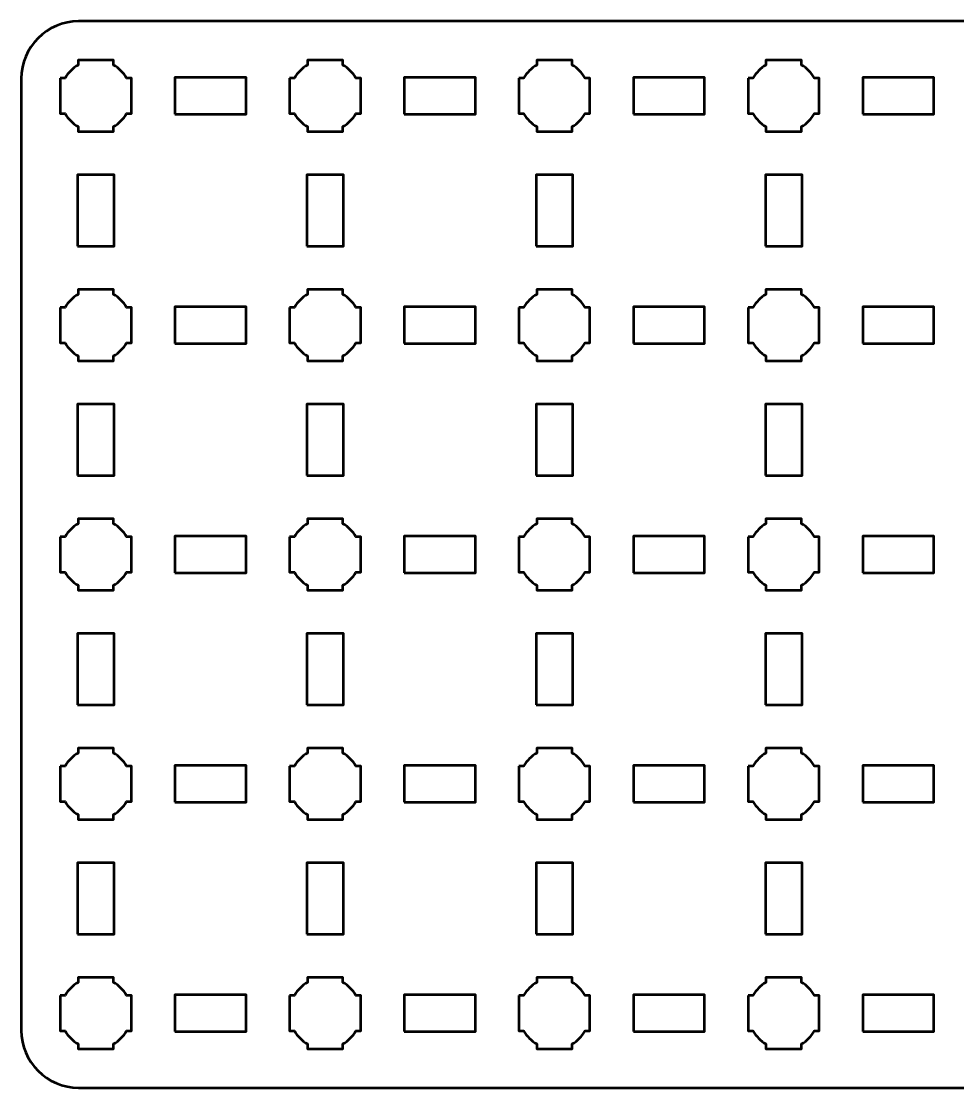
# Model space of a CAD drawing. Header units: centimetres. Extents: x -19.1 to -1.9, y -19.5 to -10.2.
# Drawn here: x -19.15 to -10.98, y -19.5 to -10.2 of the extents above; entities that cross this region are included whole.
import ezdxf

# ---------------------------------------------------------------- set-up
doc = ezdxf.new("R2010")
doc.units = ezdxf.units.CM
doc.header["$MEASUREMENT"] = 0
doc.layers.add('Layer 1', color=7, linetype='Continuous')

msp = doc.modelspace()

# ---------------------------------------------------------------- linework, layer by layer
at = {"layer": 'Layer 1', "color": 250, "lineweight": 53}
for points in [[(-17.81, -11.01), (-17.19, -11.01), (-17.19, -10.69), (-17.81, -10.69), (-17.81, -11.01)], [(-15.81, -11.01), (-15.19, -11.01), (-15.19, -10.69), (-15.81, -10.69), (-15.81, -11.01)], [(-13.81, -11.01), (-13.19, -11.01), (-13.19, -10.69), (-13.81, -10.69), (-13.81, -11.01)], [(-11.81, -11.01), (-11.19, -11.01), (-11.19, -10.69), (-11.81, -10.69), (-11.81, -11.01)], [(-18.66, -12.16), (-18.34, -12.16), (-18.34, -11.54), (-18.66, -11.54), (-18.66, -12.16)], [(-16.66, -12.16), (-16.34, -12.16), (-16.34, -11.54), (-16.66, -11.54), (-16.66, -12.16)], [(-14.66, -12.16), (-14.34, -12.16), (-14.34, -11.54), (-14.66, -11.54), (-14.66, -12.16)], [(-12.66, -12.16), (-12.34, -12.16), (-12.34, -11.54), (-12.66, -11.54), (-12.66, -12.16)], [(-17.81, -13.01), (-17.19, -13.01), (-17.19, -12.69), (-17.81, -12.69), (-17.81, -13.01)], [(-15.81, -13.01), (-15.19, -13.01), (-15.19, -12.69), (-15.81, -12.69), (-15.81, -13.01)], [(-13.81, -13.01), (-13.19, -13.01), (-13.19, -12.69), (-13.81, -12.69), (-13.81, -13.01)], [(-11.81, -13.01), (-11.19, -13.01), (-11.19, -12.69), (-11.81, -12.69), (-11.81, -13.01)], [(-18.66, -14.16), (-18.34, -14.16), (-18.34, -13.54), (-18.66, -13.54), (-18.66, -14.16)], [(-16.66, -14.16), (-16.34, -14.16), (-16.34, -13.54), (-16.66, -13.54), (-16.66, -14.16)], [(-14.66, -14.16), (-14.34, -14.16), (-14.34, -13.54), (-14.66, -13.54), (-14.66, -14.16)], [(-12.66, -14.16), (-12.34, -14.16), (-12.34, -13.54), (-12.66, -13.54), (-12.66, -14.16)], [(-17.81, -15.01), (-17.19, -15.01), (-17.19, -14.69), (-17.81, -14.69), (-17.81, -15.01)], [(-15.81, -15.01), (-15.19, -15.01), (-15.19, -14.69), (-15.81, -14.69), (-15.81, -15.01)], [(-13.81, -15.01), (-13.19, -15.01), (-13.19, -14.69), (-13.81, -14.69), (-13.81, -15.01)], [(-11.81, -15.01), (-11.19, -15.01), (-11.19, -14.69), (-11.81, -14.69), (-11.81, -15.01)], [(-18.66, -16.16), (-18.34, -16.16), (-18.34, -15.54), (-18.66, -15.54), (-18.66, -16.16)], [(-16.66, -16.16), (-16.34, -16.16), (-16.34, -15.54), (-16.66, -15.54), (-16.66, -16.16)], [(-14.66, -16.16), (-14.34, -16.16), (-14.34, -15.54), (-14.66, -15.54), (-14.66, -16.16)], [(-12.66, -16.16), (-12.34, -16.16), (-12.34, -15.54), (-12.66, -15.54), (-12.66, -16.16)], [(-17.81, -17.01), (-17.19, -17.01), (-17.19, -16.69), (-17.81, -16.69), (-17.81, -17.01)], [(-15.81, -17.01), (-15.19, -17.01), (-15.19, -16.69), (-15.81, -16.69), (-15.81, -17.01)], [(-13.81, -17.01), (-13.19, -17.01), (-13.19, -16.69), (-13.81, -16.69), (-13.81, -17.01)], [(-11.81, -17.01), (-11.19, -17.01), (-11.19, -16.69), (-11.81, -16.69), (-11.81, -17.01)], [(-18.66, -18.16), (-18.34, -18.16), (-18.34, -17.54), (-18.66, -17.54), (-18.66, -18.16)], [(-16.66, -18.16), (-16.34, -18.16), (-16.34, -17.54), (-16.66, -17.54), (-16.66, -18.16)], [(-14.66, -18.16), (-14.34, -18.16), (-14.34, -17.54), (-14.66, -17.54), (-14.66, -18.16)], [(-12.66, -18.16), (-12.34, -18.16), (-12.34, -17.54), (-12.66, -17.54), (-12.66, -18.16)], [(-17.81, -19.01), (-17.19, -19.01), (-17.19, -18.69), (-17.81, -18.69), (-17.81, -19.01)], [(-15.81, -19.01), (-15.19, -19.01), (-15.19, -18.69), (-15.81, -18.69), (-15.81, -19.01)], [(-13.81, -19.01), (-13.19, -19.01), (-13.19, -18.69), (-13.81, -18.69), (-13.81, -19.01)], [(-11.81, -19.01), (-11.19, -19.01), (-11.19, -18.69), (-11.81, -18.69), (-11.81, -19.01)]]:
    msp.add_lwpolyline(points, close=True, dxfattribs=at)
msp.add_open_spline([(-19.15, -19), (-19.15, -19), (-19.15, -10.7), (-19.15, -10.7), (-19.15, -10.7), (-19.15, -10.42391), (-18.92609, -10.2), (-18.65, -10.2), (-18.65, -10.2), (-18.65, -10.2), (-2.35, -10.2), (-2.35, -10.2), (-2.35, -10.2), (-2.07391, -10.2), (-1.85, -10.42391), (-1.85, -10.7), (-1.85, -10.7), (-1.85, -10.7), (-1.85, -19), (-1.85, -19), (-1.85, -19), (-1.85, -19.27609), (-2.07391, -19.5), (-2.35, -19.5), (-2.35, -19.5), (-2.35, -19.5), (-18.65, -19.5), (-18.65, -19.5), (-18.65, -19.5), (-18.92609, -19.5), (-19.15, -19.27609), (-19.15, -19)], degree=3, knots=[0, 0, 0, 0, 0.125, 0.125, 0.125, 0.125, 0.25, 0.25, 0.25, 0.25, 0.375, 0.375, 0.375, 0.375, 0.5, 0.5, 0.5, 0.5, 0.625, 0.625, 0.625, 0.625, 0.75, 0.75, 0.75, 0.75, 0.875, 0.875, 0.875, 0.875, 1, 1, 1, 1], dxfattribs=at)
at = {"layer": 'Layer 1', "lineweight": 53}
for points in [[(-18.81, -10.695), (-18.81, -10.695), (-18.76851, -10.695), (-18.76851, -10.695), (-18.76851, -10.695), (-18.74128, -10.64795), (-18.70205, -10.60872), (-18.655, -10.58149), (-18.655, -10.58149), (-18.655, -10.58149), (-18.655, -10.54), (-18.655, -10.54), (-18.655, -10.54), (-18.655, -10.54), (-18.5, -10.54), (-18.5, -10.54), (-18.5, -10.54), (-18.5, -10.54), (-18.345, -10.54), (-18.345, -10.54), (-18.345, -10.54), (-18.345, -10.54), (-18.345, -10.58149), (-18.345, -10.58149), (-18.345, -10.58149), (-18.29795, -10.60872), (-18.25872, -10.64795), (-18.23149, -10.695), (-18.23149, -10.695), (-18.23149, -10.695), (-18.19, -10.695), (-18.19, -10.695), (-18.19, -10.695), (-18.19, -10.695), (-18.19, -10.85), (-18.19, -10.85), (-18.19, -10.85), (-18.19, -10.85), (-18.19, -11.005), (-18.19, -11.005), (-18.19, -11.005), (-18.19, -11.005), (-18.23149, -11.005), (-18.23149, -11.005), (-18.23149, -11.005), (-18.25872, -11.05205), (-18.29795, -11.09128), (-18.345, -11.11851), (-18.345, -11.11851), (-18.345, -11.11851), (-18.345, -11.16), (-18.345, -11.16), (-18.345, -11.16), (-18.345, -11.16), (-18.5, -11.16), (-18.5, -11.16), (-18.5, -11.16), (-18.5, -11.16), (-18.655, -11.16), (-18.655, -11.16), (-18.655, -11.16), (-18.655, -11.16), (-18.655, -11.11851), (-18.655, -11.11851), (-18.655, -11.11851), (-18.70205, -11.09128), (-18.74128, -11.05205), (-18.76851, -11.005), (-18.76851, -11.005), (-18.76851, -11.005), (-18.81, -11.005), (-18.81, -11.005), (-18.81, -11.005), (-18.81, -11.005), (-18.81, -10.85), (-18.81, -10.85), (-18.81, -10.85), (-18.81, -10.85), (-18.81, -10.695), (-18.81, -10.695)], [(-16.81, -10.695), (-16.81, -10.695), (-16.76851, -10.695), (-16.76851, -10.695), (-16.76851, -10.695), (-16.74128, -10.64795), (-16.70205, -10.60872), (-16.655, -10.58149), (-16.655, -10.58149), (-16.655, -10.58149), (-16.655, -10.54), (-16.655, -10.54), (-16.655, -10.54), (-16.655, -10.54), (-16.5, -10.54), (-16.5, -10.54), (-16.5, -10.54), (-16.5, -10.54), (-16.345, -10.54), (-16.345, -10.54), (-16.345, -10.54), (-16.345, -10.54), (-16.345, -10.58149), (-16.345, -10.58149), (-16.345, -10.58149), (-16.29795, -10.60872), (-16.25872, -10.64795), (-16.23149, -10.695), (-16.23149, -10.695), (-16.23149, -10.695), (-16.19, -10.695), (-16.19, -10.695), (-16.19, -10.695), (-16.19, -10.695), (-16.19, -10.85), (-16.19, -10.85), (-16.19, -10.85), (-16.19, -10.85), (-16.19, -11.005), (-16.19, -11.005), (-16.19, -11.005), (-16.19, -11.005), (-16.23149, -11.005), (-16.23149, -11.005), (-16.23149, -11.005), (-16.25872, -11.05205), (-16.29795, -11.09128), (-16.345, -11.11851), (-16.345, -11.11851), (-16.345, -11.11851), (-16.345, -11.16), (-16.345, -11.16), (-16.345, -11.16), (-16.345, -11.16), (-16.5, -11.16), (-16.5, -11.16), (-16.5, -11.16), (-16.5, -11.16), (-16.655, -11.16), (-16.655, -11.16), (-16.655, -11.16), (-16.655, -11.16), (-16.655, -11.11851), (-16.655, -11.11851), (-16.655, -11.11851), (-16.70205, -11.09128), (-16.74128, -11.05205), (-16.76851, -11.005), (-16.76851, -11.005), (-16.76851, -11.005), (-16.81, -11.005), (-16.81, -11.005), (-16.81, -11.005), (-16.81, -11.005), (-16.81, -10.85), (-16.81, -10.85), (-16.81, -10.85), (-16.81, -10.85), (-16.81, -10.695), (-16.81, -10.695)], [(-14.81, -10.695), (-14.81, -10.695), (-14.76851, -10.695), (-14.76851, -10.695), (-14.76851, -10.695), (-14.74128, -10.64795), (-14.70205, -10.60872), (-14.655, -10.58149), (-14.655, -10.58149), (-14.655, -10.58149), (-14.655, -10.54), (-14.655, -10.54), (-14.655, -10.54), (-14.655, -10.54), (-14.5, -10.54), (-14.5, -10.54), (-14.5, -10.54), (-14.5, -10.54), (-14.345, -10.54), (-14.345, -10.54), (-14.345, -10.54), (-14.345, -10.54), (-14.345, -10.58149), (-14.345, -10.58149), (-14.345, -10.58149), (-14.29795, -10.60872), (-14.25872, -10.64795), (-14.23149, -10.695), (-14.23149, -10.695), (-14.23149, -10.695), (-14.19, -10.695), (-14.19, -10.695), (-14.19, -10.695), (-14.19, -10.695), (-14.19, -10.85), (-14.19, -10.85), (-14.19, -10.85), (-14.19, -10.85), (-14.19, -11.005), (-14.19, -11.005), (-14.19, -11.005), (-14.19, -11.005), (-14.23149, -11.005), (-14.23149, -11.005), (-14.23149, -11.005), (-14.25872, -11.05205), (-14.29795, -11.09128), (-14.345, -11.11851), (-14.345, -11.11851), (-14.345, -11.11851), (-14.345, -11.16), (-14.345, -11.16), (-14.345, -11.16), (-14.345, -11.16), (-14.5, -11.16), (-14.5, -11.16), (-14.5, -11.16), (-14.5, -11.16), (-14.655, -11.16), (-14.655, -11.16), (-14.655, -11.16), (-14.655, -11.16), (-14.655, -11.11851), (-14.655, -11.11851), (-14.655, -11.11851), (-14.70205, -11.09128), (-14.74128, -11.05205), (-14.76851, -11.005), (-14.76851, -11.005), (-14.76851, -11.005), (-14.81, -11.005), (-14.81, -11.005), (-14.81, -11.005), (-14.81, -11.005), (-14.81, -10.85), (-14.81, -10.85), (-14.81, -10.85), (-14.81, -10.85), (-14.81, -10.695), (-14.81, -10.695)], [(-12.81, -10.695), (-12.81, -10.695), (-12.76851, -10.695), (-12.76851, -10.695), (-12.76851, -10.695), (-12.74128, -10.64795), (-12.70205, -10.60872), (-12.655, -10.58149), (-12.655, -10.58149), (-12.655, -10.58149), (-12.655, -10.54), (-12.655, -10.54), (-12.655, -10.54), (-12.655, -10.54), (-12.5, -10.54), (-12.5, -10.54), (-12.5, -10.54), (-12.5, -10.54), (-12.345, -10.54), (-12.345, -10.54), (-12.345, -10.54), (-12.345, -10.54), (-12.345, -10.58149), (-12.345, -10.58149), (-12.345, -10.58149), (-12.29795, -10.60872), (-12.25872, -10.64795), (-12.23149, -10.695), (-12.23149, -10.695), (-12.23149, -10.695), (-12.19, -10.695), (-12.19, -10.695), (-12.19, -10.695), (-12.19, -10.695), (-12.19, -10.85), (-12.19, -10.85), (-12.19, -10.85), (-12.19, -10.85), (-12.19, -11.005), (-12.19, -11.005), (-12.19, -11.005), (-12.19, -11.005), (-12.23149, -11.005), (-12.23149, -11.005), (-12.23149, -11.005), (-12.25872, -11.05205), (-12.29795, -11.09128), (-12.345, -11.11851), (-12.345, -11.11851), (-12.345, -11.11851), (-12.345, -11.16), (-12.345, -11.16), (-12.345, -11.16), (-12.345, -11.16), (-12.5, -11.16), (-12.5, -11.16), (-12.5, -11.16), (-12.5, -11.16), (-12.655, -11.16), (-12.655, -11.16), (-12.655, -11.16), (-12.655, -11.16), (-12.655, -11.11851), (-12.655, -11.11851), (-12.655, -11.11851), (-12.70205, -11.09128), (-12.74128, -11.05205), (-12.76851, -11.005), (-12.76851, -11.005), (-12.76851, -11.005), (-12.81, -11.005), (-12.81, -11.005), (-12.81, -11.005), (-12.81, -11.005), (-12.81, -10.85), (-12.81, -10.85), (-12.81, -10.85), (-12.81, -10.85), (-12.81, -10.695), (-12.81, -10.695)], [(-18.81, -12.695), (-18.81, -12.695), (-18.76851, -12.695), (-18.76851, -12.695), (-18.76851, -12.695), (-18.74128, -12.64795), (-18.70205, -12.60872), (-18.655, -12.58149), (-18.655, -12.58149), (-18.655, -12.58149), (-18.655, -12.54), (-18.655, -12.54), (-18.655, -12.54), (-18.655, -12.54), (-18.5, -12.54), (-18.5, -12.54), (-18.5, -12.54), (-18.5, -12.54), (-18.345, -12.54), (-18.345, -12.54), (-18.345, -12.54), (-18.345, -12.54), (-18.345, -12.58149), (-18.345, -12.58149), (-18.345, -12.58149), (-18.29795, -12.60872), (-18.25872, -12.64795), (-18.23149, -12.695), (-18.23149, -12.695), (-18.23149, -12.695), (-18.19, -12.695), (-18.19, -12.695), (-18.19, -12.695), (-18.19, -12.695), (-18.19, -12.85), (-18.19, -12.85), (-18.19, -12.85), (-18.19, -12.85), (-18.19, -13.005), (-18.19, -13.005), (-18.19, -13.005), (-18.19, -13.005), (-18.23149, -13.005), (-18.23149, -13.005), (-18.23149, -13.005), (-18.25872, -13.05205), (-18.29795, -13.09128), (-18.345, -13.11851), (-18.345, -13.11851), (-18.345, -13.11851), (-18.345, -13.16), (-18.345, -13.16), (-18.345, -13.16), (-18.345, -13.16), (-18.5, -13.16), (-18.5, -13.16), (-18.5, -13.16), (-18.5, -13.16), (-18.655, -13.16), (-18.655, -13.16), (-18.655, -13.16), (-18.655, -13.16), (-18.655, -13.11851), (-18.655, -13.11851), (-18.655, -13.11851), (-18.70205, -13.09128), (-18.74128, -13.05205), (-18.76851, -13.005), (-18.76851, -13.005), (-18.76851, -13.005), (-18.81, -13.005), (-18.81, -13.005), (-18.81, -13.005), (-18.81, -13.005), (-18.81, -12.85), (-18.81, -12.85), (-18.81, -12.85), (-18.81, -12.85), (-18.81, -12.695), (-18.81, -12.695)], [(-16.81, -12.695), (-16.81, -12.695), (-16.76851, -12.695), (-16.76851, -12.695), (-16.76851, -12.695), (-16.74128, -12.64795), (-16.70205, -12.60872), (-16.655, -12.58149), (-16.655, -12.58149), (-16.655, -12.58149), (-16.655, -12.54), (-16.655, -12.54), (-16.655, -12.54), (-16.655, -12.54), (-16.5, -12.54), (-16.5, -12.54), (-16.5, -12.54), (-16.5, -12.54), (-16.345, -12.54), (-16.345, -12.54), (-16.345, -12.54), (-16.345, -12.54), (-16.345, -12.58149), (-16.345, -12.58149), (-16.345, -12.58149), (-16.29795, -12.60872), (-16.25872, -12.64795), (-16.23149, -12.695), (-16.23149, -12.695), (-16.23149, -12.695), (-16.19, -12.695), (-16.19, -12.695), (-16.19, -12.695), (-16.19, -12.695), (-16.19, -12.85), (-16.19, -12.85), (-16.19, -12.85), (-16.19, -12.85), (-16.19, -13.005), (-16.19, -13.005), (-16.19, -13.005), (-16.19, -13.005), (-16.23149, -13.005), (-16.23149, -13.005), (-16.23149, -13.005), (-16.25872, -13.05205), (-16.29795, -13.09128), (-16.345, -13.11851), (-16.345, -13.11851), (-16.345, -13.11851), (-16.345, -13.16), (-16.345, -13.16), (-16.345, -13.16), (-16.345, -13.16), (-16.5, -13.16), (-16.5, -13.16), (-16.5, -13.16), (-16.5, -13.16), (-16.655, -13.16), (-16.655, -13.16), (-16.655, -13.16), (-16.655, -13.16), (-16.655, -13.11851), (-16.655, -13.11851), (-16.655, -13.11851), (-16.70205, -13.09128), (-16.74128, -13.05205), (-16.76851, -13.005), (-16.76851, -13.005), (-16.76851, -13.005), (-16.81, -13.005), (-16.81, -13.005), (-16.81, -13.005), (-16.81, -13.005), (-16.81, -12.85), (-16.81, -12.85), (-16.81, -12.85), (-16.81, -12.85), (-16.81, -12.695), (-16.81, -12.695)], [(-14.81, -12.695), (-14.81, -12.695), (-14.76851, -12.695), (-14.76851, -12.695), (-14.76851, -12.695), (-14.74128, -12.64795), (-14.70205, -12.60872), (-14.655, -12.58149), (-14.655, -12.58149), (-14.655, -12.58149), (-14.655, -12.54), (-14.655, -12.54), (-14.655, -12.54), (-14.655, -12.54), (-14.5, -12.54), (-14.5, -12.54), (-14.5, -12.54), (-14.5, -12.54), (-14.345, -12.54), (-14.345, -12.54), (-14.345, -12.54), (-14.345, -12.54), (-14.345, -12.58149), (-14.345, -12.58149), (-14.345, -12.58149), (-14.29795, -12.60872), (-14.25872, -12.64795), (-14.23149, -12.695), (-14.23149, -12.695), (-14.23149, -12.695), (-14.19, -12.695), (-14.19, -12.695), (-14.19, -12.695), (-14.19, -12.695), (-14.19, -12.85), (-14.19, -12.85), (-14.19, -12.85), (-14.19, -12.85), (-14.19, -13.005), (-14.19, -13.005), (-14.19, -13.005), (-14.19, -13.005), (-14.23149, -13.005), (-14.23149, -13.005), (-14.23149, -13.005), (-14.25872, -13.05205), (-14.29795, -13.09128), (-14.345, -13.11851), (-14.345, -13.11851), (-14.345, -13.11851), (-14.345, -13.16), (-14.345, -13.16), (-14.345, -13.16), (-14.345, -13.16), (-14.5, -13.16), (-14.5, -13.16), (-14.5, -13.16), (-14.5, -13.16), (-14.655, -13.16), (-14.655, -13.16), (-14.655, -13.16), (-14.655, -13.16), (-14.655, -13.11851), (-14.655, -13.11851), (-14.655, -13.11851), (-14.70205, -13.09128), (-14.74128, -13.05205), (-14.76851, -13.005), (-14.76851, -13.005), (-14.76851, -13.005), (-14.81, -13.005), (-14.81, -13.005), (-14.81, -13.005), (-14.81, -13.005), (-14.81, -12.85), (-14.81, -12.85), (-14.81, -12.85), (-14.81, -12.85), (-14.81, -12.695), (-14.81, -12.695)], [(-12.81, -12.695), (-12.81, -12.695), (-12.76851, -12.695), (-12.76851, -12.695), (-12.76851, -12.695), (-12.74128, -12.64795), (-12.70205, -12.60872), (-12.655, -12.58149), (-12.655, -12.58149), (-12.655, -12.58149), (-12.655, -12.54), (-12.655, -12.54), (-12.655, -12.54), (-12.655, -12.54), (-12.5, -12.54), (-12.5, -12.54), (-12.5, -12.54), (-12.5, -12.54), (-12.345, -12.54), (-12.345, -12.54), (-12.345, -12.54), (-12.345, -12.54), (-12.345, -12.58149), (-12.345, -12.58149), (-12.345, -12.58149), (-12.29795, -12.60872), (-12.25872, -12.64795), (-12.23149, -12.695), (-12.23149, -12.695), (-12.23149, -12.695), (-12.19, -12.695), (-12.19, -12.695), (-12.19, -12.695), (-12.19, -12.695), (-12.19, -12.85), (-12.19, -12.85), (-12.19, -12.85), (-12.19, -12.85), (-12.19, -13.005), (-12.19, -13.005), (-12.19, -13.005), (-12.19, -13.005), (-12.23149, -13.005), (-12.23149, -13.005), (-12.23149, -13.005), (-12.25872, -13.05205), (-12.29795, -13.09128), (-12.345, -13.11851), (-12.345, -13.11851), (-12.345, -13.11851), (-12.345, -13.16), (-12.345, -13.16), (-12.345, -13.16), (-12.345, -13.16), (-12.5, -13.16), (-12.5, -13.16), (-12.5, -13.16), (-12.5, -13.16), (-12.655, -13.16), (-12.655, -13.16), (-12.655, -13.16), (-12.655, -13.16), (-12.655, -13.11851), (-12.655, -13.11851), (-12.655, -13.11851), (-12.70205, -13.09128), (-12.74128, -13.05205), (-12.76851, -13.005), (-12.76851, -13.005), (-12.76851, -13.005), (-12.81, -13.005), (-12.81, -13.005), (-12.81, -13.005), (-12.81, -13.005), (-12.81, -12.85), (-12.81, -12.85), (-12.81, -12.85), (-12.81, -12.85), (-12.81, -12.695), (-12.81, -12.695)], [(-18.81, -14.695), (-18.81, -14.695), (-18.76851, -14.695), (-18.76851, -14.695), (-18.76851, -14.695), (-18.74128, -14.64795), (-18.70205, -14.60872), (-18.655, -14.58149), (-18.655, -14.58149), (-18.655, -14.58149), (-18.655, -14.54), (-18.655, -14.54), (-18.655, -14.54), (-18.655, -14.54), (-18.5, -14.54), (-18.5, -14.54), (-18.5, -14.54), (-18.5, -14.54), (-18.345, -14.54), (-18.345, -14.54), (-18.345, -14.54), (-18.345, -14.54), (-18.345, -14.58149), (-18.345, -14.58149), (-18.345, -14.58149), (-18.29795, -14.60872), (-18.25872, -14.64795), (-18.23149, -14.695), (-18.23149, -14.695), (-18.23149, -14.695), (-18.19, -14.695), (-18.19, -14.695), (-18.19, -14.695), (-18.19, -14.695), (-18.19, -14.85), (-18.19, -14.85), (-18.19, -14.85), (-18.19, -14.85), (-18.19, -15.005), (-18.19, -15.005), (-18.19, -15.005), (-18.19, -15.005), (-18.23149, -15.005), (-18.23149, -15.005), (-18.23149, -15.005), (-18.25872, -15.05205), (-18.29795, -15.09128), (-18.345, -15.11851), (-18.345, -15.11851), (-18.345, -15.11851), (-18.345, -15.16), (-18.345, -15.16), (-18.345, -15.16), (-18.345, -15.16), (-18.5, -15.16), (-18.5, -15.16), (-18.5, -15.16), (-18.5, -15.16), (-18.655, -15.16), (-18.655, -15.16), (-18.655, -15.16), (-18.655, -15.16), (-18.655, -15.11851), (-18.655, -15.11851), (-18.655, -15.11851), (-18.70205, -15.09128), (-18.74128, -15.05205), (-18.76851, -15.005), (-18.76851, -15.005), (-18.76851, -15.005), (-18.81, -15.005), (-18.81, -15.005), (-18.81, -15.005), (-18.81, -15.005), (-18.81, -14.85), (-18.81, -14.85), (-18.81, -14.85), (-18.81, -14.85), (-18.81, -14.695), (-18.81, -14.695)], [(-16.81, -14.695), (-16.81, -14.695), (-16.76851, -14.695), (-16.76851, -14.695), (-16.76851, -14.695), (-16.74128, -14.64795), (-16.70205, -14.60872), (-16.655, -14.58149), (-16.655, -14.58149), (-16.655, -14.58149), (-16.655, -14.54), (-16.655, -14.54), (-16.655, -14.54), (-16.655, -14.54), (-16.5, -14.54), (-16.5, -14.54), (-16.5, -14.54), (-16.5, -14.54), (-16.345, -14.54), (-16.345, -14.54), (-16.345, -14.54), (-16.345, -14.54), (-16.345, -14.58149), (-16.345, -14.58149), (-16.345, -14.58149), (-16.29795, -14.60872), (-16.25872, -14.64795), (-16.23149, -14.695), (-16.23149, -14.695), (-16.23149, -14.695), (-16.19, -14.695), (-16.19, -14.695), (-16.19, -14.695), (-16.19, -14.695), (-16.19, -14.85), (-16.19, -14.85), (-16.19, -14.85), (-16.19, -14.85), (-16.19, -15.005), (-16.19, -15.005), (-16.19, -15.005), (-16.19, -15.005), (-16.23149, -15.005), (-16.23149, -15.005), (-16.23149, -15.005), (-16.25872, -15.05205), (-16.29795, -15.09128), (-16.345, -15.11851), (-16.345, -15.11851), (-16.345, -15.11851), (-16.345, -15.16), (-16.345, -15.16), (-16.345, -15.16), (-16.345, -15.16), (-16.5, -15.16), (-16.5, -15.16), (-16.5, -15.16), (-16.5, -15.16), (-16.655, -15.16), (-16.655, -15.16), (-16.655, -15.16), (-16.655, -15.16), (-16.655, -15.11851), (-16.655, -15.11851), (-16.655, -15.11851), (-16.70205, -15.09128), (-16.74128, -15.05205), (-16.76851, -15.005), (-16.76851, -15.005), (-16.76851, -15.005), (-16.81, -15.005), (-16.81, -15.005), (-16.81, -15.005), (-16.81, -15.005), (-16.81, -14.85), (-16.81, -14.85), (-16.81, -14.85), (-16.81, -14.85), (-16.81, -14.695), (-16.81, -14.695)], [(-14.81, -14.695), (-14.81, -14.695), (-14.76851, -14.695), (-14.76851, -14.695), (-14.76851, -14.695), (-14.74128, -14.64795), (-14.70205, -14.60872), (-14.655, -14.58149), (-14.655, -14.58149), (-14.655, -14.58149), (-14.655, -14.54), (-14.655, -14.54), (-14.655, -14.54), (-14.655, -14.54), (-14.5, -14.54), (-14.5, -14.54), (-14.5, -14.54), (-14.5, -14.54), (-14.345, -14.54), (-14.345, -14.54), (-14.345, -14.54), (-14.345, -14.54), (-14.345, -14.58149), (-14.345, -14.58149), (-14.345, -14.58149), (-14.29795, -14.60872), (-14.25872, -14.64795), (-14.23149, -14.695), (-14.23149, -14.695), (-14.23149, -14.695), (-14.19, -14.695), (-14.19, -14.695), (-14.19, -14.695), (-14.19, -14.695), (-14.19, -14.85), (-14.19, -14.85), (-14.19, -14.85), (-14.19, -14.85), (-14.19, -15.005), (-14.19, -15.005), (-14.19, -15.005), (-14.19, -15.005), (-14.23149, -15.005), (-14.23149, -15.005), (-14.23149, -15.005), (-14.25872, -15.05205), (-14.29795, -15.09128), (-14.345, -15.11851), (-14.345, -15.11851), (-14.345, -15.11851), (-14.345, -15.16), (-14.345, -15.16), (-14.345, -15.16), (-14.345, -15.16), (-14.5, -15.16), (-14.5, -15.16), (-14.5, -15.16), (-14.5, -15.16), (-14.655, -15.16), (-14.655, -15.16), (-14.655, -15.16), (-14.655, -15.16), (-14.655, -15.11851), (-14.655, -15.11851), (-14.655, -15.11851), (-14.70205, -15.09128), (-14.74128, -15.05205), (-14.76851, -15.005), (-14.76851, -15.005), (-14.76851, -15.005), (-14.81, -15.005), (-14.81, -15.005), (-14.81, -15.005), (-14.81, -15.005), (-14.81, -14.85), (-14.81, -14.85), (-14.81, -14.85), (-14.81, -14.85), (-14.81, -14.695), (-14.81, -14.695)], [(-12.81, -14.695), (-12.81, -14.695), (-12.76851, -14.695), (-12.76851, -14.695), (-12.76851, -14.695), (-12.74128, -14.64795), (-12.70205, -14.60872), (-12.655, -14.58149), (-12.655, -14.58149), (-12.655, -14.58149), (-12.655, -14.54), (-12.655, -14.54), (-12.655, -14.54), (-12.655, -14.54), (-12.5, -14.54), (-12.5, -14.54), (-12.5, -14.54), (-12.5, -14.54), (-12.345, -14.54), (-12.345, -14.54), (-12.345, -14.54), (-12.345, -14.54), (-12.345, -14.58149), (-12.345, -14.58149), (-12.345, -14.58149), (-12.29795, -14.60872), (-12.25872, -14.64795), (-12.23149, -14.695), (-12.23149, -14.695), (-12.23149, -14.695), (-12.19, -14.695), (-12.19, -14.695), (-12.19, -14.695), (-12.19, -14.695), (-12.19, -14.85), (-12.19, -14.85), (-12.19, -14.85), (-12.19, -14.85), (-12.19, -15.005), (-12.19, -15.005), (-12.19, -15.005), (-12.19, -15.005), (-12.23149, -15.005), (-12.23149, -15.005), (-12.23149, -15.005), (-12.25872, -15.05205), (-12.29795, -15.09128), (-12.345, -15.11851), (-12.345, -15.11851), (-12.345, -15.11851), (-12.345, -15.16), (-12.345, -15.16), (-12.345, -15.16), (-12.345, -15.16), (-12.5, -15.16), (-12.5, -15.16), (-12.5, -15.16), (-12.5, -15.16), (-12.655, -15.16), (-12.655, -15.16), (-12.655, -15.16), (-12.655, -15.16), (-12.655, -15.11851), (-12.655, -15.11851), (-12.655, -15.11851), (-12.70205, -15.09128), (-12.74128, -15.05205), (-12.76851, -15.005), (-12.76851, -15.005), (-12.76851, -15.005), (-12.81, -15.005), (-12.81, -15.005), (-12.81, -15.005), (-12.81, -15.005), (-12.81, -14.85), (-12.81, -14.85), (-12.81, -14.85), (-12.81, -14.85), (-12.81, -14.695), (-12.81, -14.695)], [(-18.81, -16.695), (-18.81, -16.695), (-18.76851, -16.695), (-18.76851, -16.695), (-18.76851, -16.695), (-18.74128, -16.64795), (-18.70205, -16.60872), (-18.655, -16.58149), (-18.655, -16.58149), (-18.655, -16.58149), (-18.655, -16.54), (-18.655, -16.54), (-18.655, -16.54), (-18.655, -16.54), (-18.5, -16.54), (-18.5, -16.54), (-18.5, -16.54), (-18.5, -16.54), (-18.345, -16.54), (-18.345, -16.54), (-18.345, -16.54), (-18.345, -16.54), (-18.345, -16.58149), (-18.345, -16.58149), (-18.345, -16.58149), (-18.29795, -16.60872), (-18.25872, -16.64795), (-18.23149, -16.695), (-18.23149, -16.695), (-18.23149, -16.695), (-18.19, -16.695), (-18.19, -16.695), (-18.19, -16.695), (-18.19, -16.695), (-18.19, -16.85), (-18.19, -16.85), (-18.19, -16.85), (-18.19, -16.85), (-18.19, -17.005), (-18.19, -17.005), (-18.19, -17.005), (-18.19, -17.005), (-18.23149, -17.005), (-18.23149, -17.005), (-18.23149, -17.005), (-18.25872, -17.05205), (-18.29795, -17.09128), (-18.345, -17.11851), (-18.345, -17.11851), (-18.345, -17.11851), (-18.345, -17.16), (-18.345, -17.16), (-18.345, -17.16), (-18.345, -17.16), (-18.5, -17.16), (-18.5, -17.16), (-18.5, -17.16), (-18.5, -17.16), (-18.655, -17.16), (-18.655, -17.16), (-18.655, -17.16), (-18.655, -17.16), (-18.655, -17.11851), (-18.655, -17.11851), (-18.655, -17.11851), (-18.70205, -17.09128), (-18.74128, -17.05205), (-18.76851, -17.005), (-18.76851, -17.005), (-18.76851, -17.005), (-18.81, -17.005), (-18.81, -17.005), (-18.81, -17.005), (-18.81, -17.005), (-18.81, -16.85), (-18.81, -16.85), (-18.81, -16.85), (-18.81, -16.85), (-18.81, -16.695), (-18.81, -16.695)], [(-16.81, -16.695), (-16.81, -16.695), (-16.76851, -16.695), (-16.76851, -16.695), (-16.76851, -16.695), (-16.74128, -16.64795), (-16.70205, -16.60872), (-16.655, -16.58149), (-16.655, -16.58149), (-16.655, -16.58149), (-16.655, -16.54), (-16.655, -16.54), (-16.655, -16.54), (-16.655, -16.54), (-16.5, -16.54), (-16.5, -16.54), (-16.5, -16.54), (-16.5, -16.54), (-16.345, -16.54), (-16.345, -16.54), (-16.345, -16.54), (-16.345, -16.54), (-16.345, -16.58149), (-16.345, -16.58149), (-16.345, -16.58149), (-16.29795, -16.60872), (-16.25872, -16.64795), (-16.23149, -16.695), (-16.23149, -16.695), (-16.23149, -16.695), (-16.19, -16.695), (-16.19, -16.695), (-16.19, -16.695), (-16.19, -16.695), (-16.19, -16.85), (-16.19, -16.85), (-16.19, -16.85), (-16.19, -16.85), (-16.19, -17.005), (-16.19, -17.005), (-16.19, -17.005), (-16.19, -17.005), (-16.23149, -17.005), (-16.23149, -17.005), (-16.23149, -17.005), (-16.25872, -17.05205), (-16.29795, -17.09128), (-16.345, -17.11851), (-16.345, -17.11851), (-16.345, -17.11851), (-16.345, -17.16), (-16.345, -17.16), (-16.345, -17.16), (-16.345, -17.16), (-16.5, -17.16), (-16.5, -17.16), (-16.5, -17.16), (-16.5, -17.16), (-16.655, -17.16), (-16.655, -17.16), (-16.655, -17.16), (-16.655, -17.16), (-16.655, -17.11851), (-16.655, -17.11851), (-16.655, -17.11851), (-16.70205, -17.09128), (-16.74128, -17.05205), (-16.76851, -17.005), (-16.76851, -17.005), (-16.76851, -17.005), (-16.81, -17.005), (-16.81, -17.005), (-16.81, -17.005), (-16.81, -17.005), (-16.81, -16.85), (-16.81, -16.85), (-16.81, -16.85), (-16.81, -16.85), (-16.81, -16.695), (-16.81, -16.695)], [(-14.81, -16.695), (-14.81, -16.695), (-14.76851, -16.695), (-14.76851, -16.695), (-14.76851, -16.695), (-14.74128, -16.64795), (-14.70205, -16.60872), (-14.655, -16.58149), (-14.655, -16.58149), (-14.655, -16.58149), (-14.655, -16.54), (-14.655, -16.54), (-14.655, -16.54), (-14.655, -16.54), (-14.5, -16.54), (-14.5, -16.54), (-14.5, -16.54), (-14.5, -16.54), (-14.345, -16.54), (-14.345, -16.54), (-14.345, -16.54), (-14.345, -16.54), (-14.345, -16.58149), (-14.345, -16.58149), (-14.345, -16.58149), (-14.29795, -16.60872), (-14.25872, -16.64795), (-14.23149, -16.695), (-14.23149, -16.695), (-14.23149, -16.695), (-14.19, -16.695), (-14.19, -16.695), (-14.19, -16.695), (-14.19, -16.695), (-14.19, -16.85), (-14.19, -16.85), (-14.19, -16.85), (-14.19, -16.85), (-14.19, -17.005), (-14.19, -17.005), (-14.19, -17.005), (-14.19, -17.005), (-14.23149, -17.005), (-14.23149, -17.005), (-14.23149, -17.005), (-14.25872, -17.05205), (-14.29795, -17.09128), (-14.345, -17.11851), (-14.345, -17.11851), (-14.345, -17.11851), (-14.345, -17.16), (-14.345, -17.16), (-14.345, -17.16), (-14.345, -17.16), (-14.5, -17.16), (-14.5, -17.16), (-14.5, -17.16), (-14.5, -17.16), (-14.655, -17.16), (-14.655, -17.16), (-14.655, -17.16), (-14.655, -17.16), (-14.655, -17.11851), (-14.655, -17.11851), (-14.655, -17.11851), (-14.70205, -17.09128), (-14.74128, -17.05205), (-14.76851, -17.005), (-14.76851, -17.005), (-14.76851, -17.005), (-14.81, -17.005), (-14.81, -17.005), (-14.81, -17.005), (-14.81, -17.005), (-14.81, -16.85), (-14.81, -16.85), (-14.81, -16.85), (-14.81, -16.85), (-14.81, -16.695), (-14.81, -16.695)], [(-12.81, -16.695), (-12.81, -16.695), (-12.76851, -16.695), (-12.76851, -16.695), (-12.76851, -16.695), (-12.74128, -16.64795), (-12.70205, -16.60872), (-12.655, -16.58149), (-12.655, -16.58149), (-12.655, -16.58149), (-12.655, -16.54), (-12.655, -16.54), (-12.655, -16.54), (-12.655, -16.54), (-12.5, -16.54), (-12.5, -16.54), (-12.5, -16.54), (-12.5, -16.54), (-12.345, -16.54), (-12.345, -16.54), (-12.345, -16.54), (-12.345, -16.54), (-12.345, -16.58149), (-12.345, -16.58149), (-12.345, -16.58149), (-12.29795, -16.60872), (-12.25872, -16.64795), (-12.23149, -16.695), (-12.23149, -16.695), (-12.23149, -16.695), (-12.19, -16.695), (-12.19, -16.695), (-12.19, -16.695), (-12.19, -16.695), (-12.19, -16.85), (-12.19, -16.85), (-12.19, -16.85), (-12.19, -16.85), (-12.19, -17.005), (-12.19, -17.005), (-12.19, -17.005), (-12.19, -17.005), (-12.23149, -17.005), (-12.23149, -17.005), (-12.23149, -17.005), (-12.25872, -17.05205), (-12.29795, -17.09128), (-12.345, -17.11851), (-12.345, -17.11851), (-12.345, -17.11851), (-12.345, -17.16), (-12.345, -17.16), (-12.345, -17.16), (-12.345, -17.16), (-12.5, -17.16), (-12.5, -17.16), (-12.5, -17.16), (-12.5, -17.16), (-12.655, -17.16), (-12.655, -17.16), (-12.655, -17.16), (-12.655, -17.16), (-12.655, -17.11851), (-12.655, -17.11851), (-12.655, -17.11851), (-12.70205, -17.09128), (-12.74128, -17.05205), (-12.76851, -17.005), (-12.76851, -17.005), (-12.76851, -17.005), (-12.81, -17.005), (-12.81, -17.005), (-12.81, -17.005), (-12.81, -17.005), (-12.81, -16.85), (-12.81, -16.85), (-12.81, -16.85), (-12.81, -16.85), (-12.81, -16.695), (-12.81, -16.695)], [(-18.81, -18.695), (-18.81, -18.695), (-18.76851, -18.695), (-18.76851, -18.695), (-18.76851, -18.695), (-18.74128, -18.64795), (-18.70205, -18.60872), (-18.655, -18.58149), (-18.655, -18.58149), (-18.655, -18.58149), (-18.655, -18.54), (-18.655, -18.54), (-18.655, -18.54), (-18.655, -18.54), (-18.5, -18.54), (-18.5, -18.54), (-18.5, -18.54), (-18.5, -18.54), (-18.345, -18.54), (-18.345, -18.54), (-18.345, -18.54), (-18.345, -18.54), (-18.345, -18.58149), (-18.345, -18.58149), (-18.345, -18.58149), (-18.29795, -18.60872), (-18.25872, -18.64795), (-18.23149, -18.695), (-18.23149, -18.695), (-18.23149, -18.695), (-18.19, -18.695), (-18.19, -18.695), (-18.19, -18.695), (-18.19, -18.695), (-18.19, -18.85), (-18.19, -18.85), (-18.19, -18.85), (-18.19, -18.85), (-18.19, -19.005), (-18.19, -19.005), (-18.19, -19.005), (-18.19, -19.005), (-18.23149, -19.005), (-18.23149, -19.005), (-18.23149, -19.005), (-18.25872, -19.05205), (-18.29795, -19.09128), (-18.345, -19.11851), (-18.345, -19.11851), (-18.345, -19.11851), (-18.345, -19.16), (-18.345, -19.16), (-18.345, -19.16), (-18.345, -19.16), (-18.5, -19.16), (-18.5, -19.16), (-18.5, -19.16), (-18.5, -19.16), (-18.655, -19.16), (-18.655, -19.16), (-18.655, -19.16), (-18.655, -19.16), (-18.655, -19.11851), (-18.655, -19.11851), (-18.655, -19.11851), (-18.70205, -19.09128), (-18.74128, -19.05205), (-18.76851, -19.005), (-18.76851, -19.005), (-18.76851, -19.005), (-18.81, -19.005), (-18.81, -19.005), (-18.81, -19.005), (-18.81, -19.005), (-18.81, -18.85), (-18.81, -18.85), (-18.81, -18.85), (-18.81, -18.85), (-18.81, -18.695), (-18.81, -18.695)], [(-16.81, -18.695), (-16.81, -18.695), (-16.76851, -18.695), (-16.76851, -18.695), (-16.76851, -18.695), (-16.74128, -18.64795), (-16.70205, -18.60872), (-16.655, -18.58149), (-16.655, -18.58149), (-16.655, -18.58149), (-16.655, -18.54), (-16.655, -18.54), (-16.655, -18.54), (-16.655, -18.54), (-16.5, -18.54), (-16.5, -18.54), (-16.5, -18.54), (-16.5, -18.54), (-16.345, -18.54), (-16.345, -18.54), (-16.345, -18.54), (-16.345, -18.54), (-16.345, -18.58149), (-16.345, -18.58149), (-16.345, -18.58149), (-16.29795, -18.60872), (-16.25872, -18.64795), (-16.23149, -18.695), (-16.23149, -18.695), (-16.23149, -18.695), (-16.19, -18.695), (-16.19, -18.695), (-16.19, -18.695), (-16.19, -18.695), (-16.19, -18.85), (-16.19, -18.85), (-16.19, -18.85), (-16.19, -18.85), (-16.19, -19.005), (-16.19, -19.005), (-16.19, -19.005), (-16.19, -19.005), (-16.23149, -19.005), (-16.23149, -19.005), (-16.23149, -19.005), (-16.25872, -19.05205), (-16.29795, -19.09128), (-16.345, -19.11851), (-16.345, -19.11851), (-16.345, -19.11851), (-16.345, -19.16), (-16.345, -19.16), (-16.345, -19.16), (-16.345, -19.16), (-16.5, -19.16), (-16.5, -19.16), (-16.5, -19.16), (-16.5, -19.16), (-16.655, -19.16), (-16.655, -19.16), (-16.655, -19.16), (-16.655, -19.16), (-16.655, -19.11851), (-16.655, -19.11851), (-16.655, -19.11851), (-16.70205, -19.09128), (-16.74128, -19.05205), (-16.76851, -19.005), (-16.76851, -19.005), (-16.76851, -19.005), (-16.81, -19.005), (-16.81, -19.005), (-16.81, -19.005), (-16.81, -19.005), (-16.81, -18.85), (-16.81, -18.85), (-16.81, -18.85), (-16.81, -18.85), (-16.81, -18.695), (-16.81, -18.695)], [(-14.81, -18.695), (-14.81, -18.695), (-14.76851, -18.695), (-14.76851, -18.695), (-14.76851, -18.695), (-14.74128, -18.64795), (-14.70205, -18.60872), (-14.655, -18.58149), (-14.655, -18.58149), (-14.655, -18.58149), (-14.655, -18.54), (-14.655, -18.54), (-14.655, -18.54), (-14.655, -18.54), (-14.5, -18.54), (-14.5, -18.54), (-14.5, -18.54), (-14.5, -18.54), (-14.345, -18.54), (-14.345, -18.54), (-14.345, -18.54), (-14.345, -18.54), (-14.345, -18.58149), (-14.345, -18.58149), (-14.345, -18.58149), (-14.29795, -18.60872), (-14.25872, -18.64795), (-14.23149, -18.695), (-14.23149, -18.695), (-14.23149, -18.695), (-14.19, -18.695), (-14.19, -18.695), (-14.19, -18.695), (-14.19, -18.695), (-14.19, -18.85), (-14.19, -18.85), (-14.19, -18.85), (-14.19, -18.85), (-14.19, -19.005), (-14.19, -19.005), (-14.19, -19.005), (-14.19, -19.005), (-14.23149, -19.005), (-14.23149, -19.005), (-14.23149, -19.005), (-14.25872, -19.05205), (-14.29795, -19.09128), (-14.345, -19.11851), (-14.345, -19.11851), (-14.345, -19.11851), (-14.345, -19.16), (-14.345, -19.16), (-14.345, -19.16), (-14.345, -19.16), (-14.5, -19.16), (-14.5, -19.16), (-14.5, -19.16), (-14.5, -19.16), (-14.655, -19.16), (-14.655, -19.16), (-14.655, -19.16), (-14.655, -19.16), (-14.655, -19.11851), (-14.655, -19.11851), (-14.655, -19.11851), (-14.70205, -19.09128), (-14.74128, -19.05205), (-14.76851, -19.005), (-14.76851, -19.005), (-14.76851, -19.005), (-14.81, -19.005), (-14.81, -19.005), (-14.81, -19.005), (-14.81, -19.005), (-14.81, -18.85), (-14.81, -18.85), (-14.81, -18.85), (-14.81, -18.85), (-14.81, -18.695), (-14.81, -18.695)], [(-12.81, -18.695), (-12.81, -18.695), (-12.76851, -18.695), (-12.76851, -18.695), (-12.76851, -18.695), (-12.74128, -18.64795), (-12.70205, -18.60872), (-12.655, -18.58149), (-12.655, -18.58149), (-12.655, -18.58149), (-12.655, -18.54), (-12.655, -18.54), (-12.655, -18.54), (-12.655, -18.54), (-12.5, -18.54), (-12.5, -18.54), (-12.5, -18.54), (-12.5, -18.54), (-12.345, -18.54), (-12.345, -18.54), (-12.345, -18.54), (-12.345, -18.54), (-12.345, -18.58149), (-12.345, -18.58149), (-12.345, -18.58149), (-12.29795, -18.60872), (-12.25872, -18.64795), (-12.23149, -18.695), (-12.23149, -18.695), (-12.23149, -18.695), (-12.19, -18.695), (-12.19, -18.695), (-12.19, -18.695), (-12.19, -18.695), (-12.19, -18.85), (-12.19, -18.85), (-12.19, -18.85), (-12.19, -18.85), (-12.19, -19.005), (-12.19, -19.005), (-12.19, -19.005), (-12.19, -19.005), (-12.23149, -19.005), (-12.23149, -19.005), (-12.23149, -19.005), (-12.25872, -19.05205), (-12.29795, -19.09128), (-12.345, -19.11851), (-12.345, -19.11851), (-12.345, -19.11851), (-12.345, -19.16), (-12.345, -19.16), (-12.345, -19.16), (-12.345, -19.16), (-12.5, -19.16), (-12.5, -19.16), (-12.5, -19.16), (-12.5, -19.16), (-12.655, -19.16), (-12.655, -19.16), (-12.655, -19.16), (-12.655, -19.16), (-12.655, -19.11851), (-12.655, -19.11851), (-12.655, -19.11851), (-12.70205, -19.09128), (-12.74128, -19.05205), (-12.76851, -19.005), (-12.76851, -19.005), (-12.76851, -19.005), (-12.81, -19.005), (-12.81, -19.005), (-12.81, -19.005), (-12.81, -19.005), (-12.81, -18.85), (-12.81, -18.85), (-12.81, -18.85), (-12.81, -18.85), (-12.81, -18.695), (-12.81, -18.695)]]:
    msp.add_open_spline(points, degree=3, knots=[0, 0, 0, 0, 0.05, 0.05, 0.05, 0.05, 0.1, 0.1, 0.1, 0.1, 0.15, 0.15, 0.15, 0.15, 0.2, 0.2, 0.2, 0.2, 0.25, 0.25, 0.25, 0.25, 0.3, 0.3, 0.3, 0.3, 0.35, 0.35, 0.35, 0.35, 0.4, 0.4, 0.4, 0.4, 0.45, 0.45, 0.45, 0.45, 0.5, 0.5, 0.5, 0.5, 0.55, 0.55, 0.55, 0.55, 0.6, 0.6, 0.6, 0.6, 0.65, 0.65, 0.65, 0.65, 0.7, 0.7, 0.7, 0.7, 0.75, 0.75, 0.75, 0.75, 0.8, 0.8, 0.8, 0.8, 0.85, 0.85, 0.85, 0.85, 0.9, 0.9, 0.9, 0.9, 0.95, 0.95, 0.95, 0.95, 1, 1, 1, 1], dxfattribs=at)

doc.saveas('drawing.dxf')
